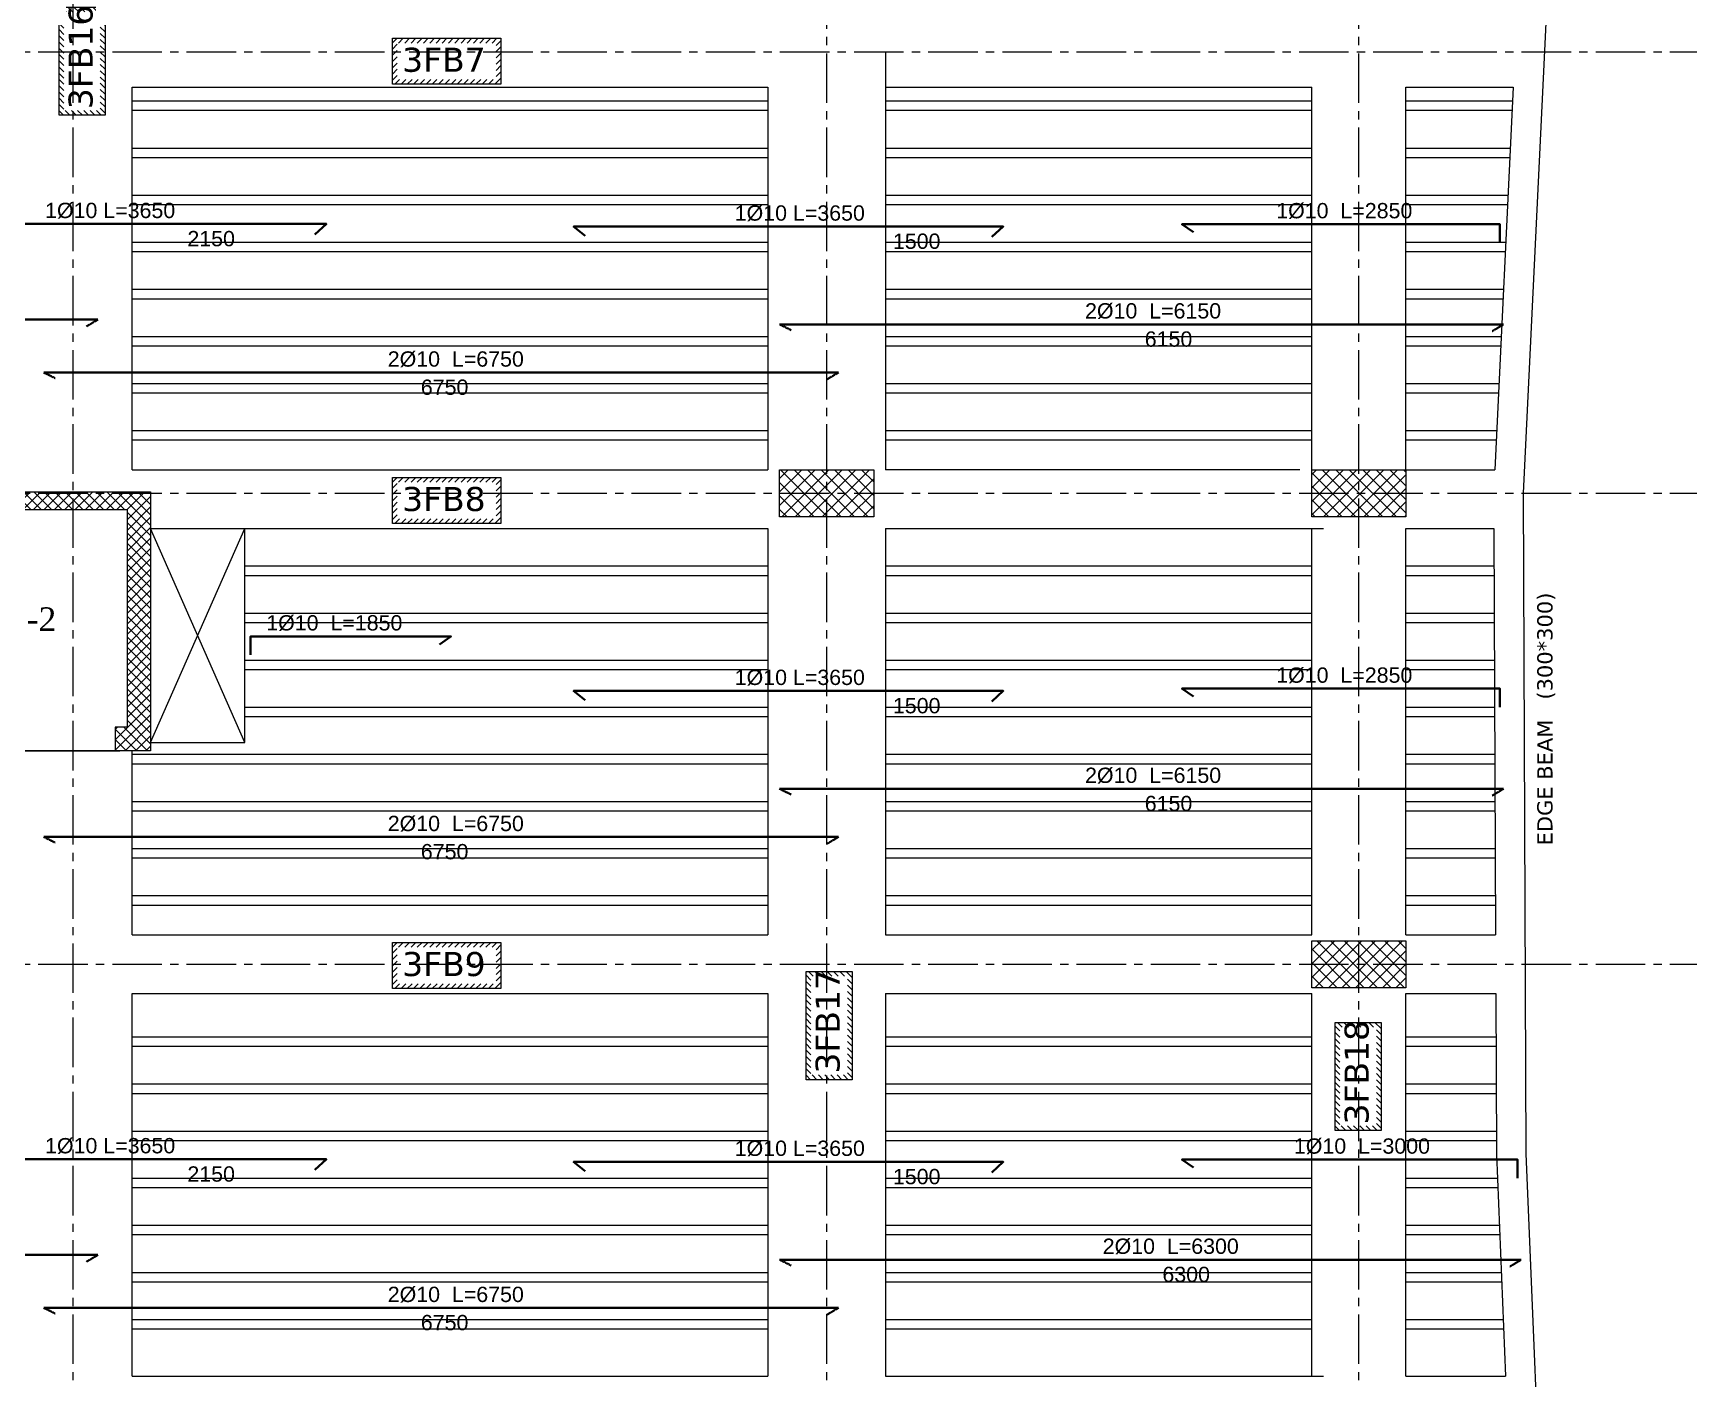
# Model space of a CAD drawing. Header units: inches. Extents: x -26151 to 62940, y -10194 to 246332.
# Drawn here: x 28307 to 29720, y 117849 to 118992 of the extents above; entities that cross this region are included whole.
import ezdxf

# ---------------------------------------------------------------- set-up
doc = ezdxf.new("R2010")
doc.units = ezdxf.units.IN
doc.header["$LTSCALE"] = 0.7
doc.header["$MEASUREMENT"] = 0
for name, pattern in [('ACAD_ISO10W100', [18, 12, -3, 0, -3]), ('CENTER2', [1.125, 0.75, -0.125, 0.125, -0.125]), ('DASHED2', [0.375, 0.25, -0.125])]:
    doc.linetypes.add(name, pattern=pattern)
doc.layers.get('0').update_dxf_attribs({"lineweight": 13})
doc.layers.get('Defpoints').update_dxf_attribs({"lineweight": 5})
for name, color, linetype, lineweight in [('axis', 254, 'ACAD_ISO10W100', 9), ('BEAM', 5, 'Continuous', 0), ('COLUMN', 4, 'Continuous', 20), ('hach', 9, 'Continuous', 9), ('hach 1', 254, 'Continuous', 9), ('hatch', 9, 'Continuous', 9), ('TEXT', 3, 'Continuous', 25), ('top renforcment', 7, 'Continuous', 40), ('VIS', 8, 'Continuous', 18)]:
    doc.layers.add(name, color=color, linetype=linetype, lineweight=lineweight)
doc.layers.add('FURNITURE', color=4, linetype='Continuous')
doc.styles.add('QW', font='times.ttf', dxfattribs={"height": 15})
doc.styles.add('romanc', font='verdana.ttf', dxfattribs={"height": 250})
doc.styles.get("Standard").update_dxf_attribs({"font": 'arial.ttf', "height": 13})
doc.dimstyles.get("Standard").update_dxf_attribs({"dimtxt": 13, "dimasz": 5, "dimexe": 0.18, "dimexo": 0.0625, "dimgap": 6, "dimtad": 1, "dimdec": 0, "dimlfac": 10, "dimzin": 0, "dimdsep": 46, "dimtxsty": 'Standard', "dimblk": 'ARCHTICK', "dimcen": 0.09, "dimse1": 1, "dimse2": 1, "dimclrd": 1, "dimclre": 7, "dimclrt": 3, "dimadec": 0, "dimazin": 0, "dimtfac": 1, "dimtdec": 0, "dimtix": 1, "dimtofl": 0, "dimtmove": 0, "dimatfit": 3, "dimldrblk": 'ARCHTICK', "dimfxl": 0, "dimtolj": 1, "dimtzin": 0, "dimarcsym": 0})

# ---------------------------------------------------------------- blocks, each defined once
blk = doc.blocks.new('lift')
at = {"layer": 'axis'}
h = blk.add_hatch(dxfattribs=at)
h.set_pattern_fill('ANSI37', color=256, scale=50, style=0)
h.paths.add_polyline_path([(354851.4, -40571.9), (354816.4, -40571.9), (354350.9, -40571.9), (354350.9, -40772), (354350.9, -40792), (354465.6, -40792), (354465.6, -40772), (354370.9, -40772), (354370.9, -40586.9), (354591.3, -40586.9), (354591.3, -40772), (354580.6, -40772), (354580.6, -40792), (354706.4, -40792), (354706.4, -40772), (354611.7, -40772), (354611.7, -40586.9), (354831.4, -40586.9), (354831.4, -40772), (354821.4, -40772), (354821.4, -40792), (354851.4, -40792)])
at = {"linetype": 'ByBlock'}
for points in [[(354350.9, -40772), (354350.9, -40772), (354350.9, -40571.9), (354816.4, -40571.9)], [(354375.9, -40571.9), (354756.4, -40571.9)], [(354375.9, -40571.9), (354756.4, -40571.9)], [(354816.4, -40571.9), (354851.4, -40571.9), (354851.4, -40792), (354821.4, -40792)], [(354465.6, -40792), (354350.9, -40792), (354350.9, -40586.9)], [(354370.9, -40586.9), (354591.3, -40586.9)], [(354380.9, -40772), (354370.9, -40772), (354370.9, -40586.9)], [(354591.3, -40586.9), (354591.3, -40772)], [(354611.7, -40586.9), (354831.4, -40586.9), (354831.4, -40772), (354821.4, -40772)], [(354611.7, -40586.9), (354611.7, -40772)], [(354370.9, -40772), (354465.6, -40772)], [(354465.6, -40772), (354465.6, -40792)], [(354591.3, -40772), (354580.6, -40772)], [(354580.6, -40772), (354580.6, -40792)], [(354590.6, -40772), (354580.6, -40772), (354580.6, -40792)], [(354706.4, -40772), (354611.7, -40772)], [(354706.4, -40772), (354706.4, -40792)], [(354821.4, -40772), (354821.4, -40792)], [(354831.4, -40772), (354821.4, -40772), (354821.4, -40792)], [(354706.4, -40792), (354580.6, -40792)]]:
    blk.add_lwpolyline(points, dxfattribs=at)
at = {"layer": 'FURNITURE'}
for p, q in [((354580.6, -40792), (354465.6, -40792)), ((354580.6, -40792), (354465.6, -40792)), ((354821.4, -40792), (354706.4, -40792))]:
    blk.add_line(p, q, dxfattribs=at)
blk = doc.blocks.new('*D539')
at = {"layer": 'Defpoints', "color": 0, "transparency": 16777216}
for p in [(27747.2, 118723.4, -19467.6), (28362.2, 118723.4, -59863), (28362.2, 118723.4)]:
    blk.add_point(p, dxfattribs=at)
at = {"layer": 'TEXT', "color": 3, "transparency": 16777216, "insert": (28100.7, 118736.1), "char_height": 13, "attachment_point": 5}
blk.add_mtext('\\A1;6150', dxfattribs=at)
blk = doc.blocks.new('_ArchTick')
at = {"color": 0, "linetype": 'ByBlock', "lineweight": 0, "const_width": 0.15}
blk.add_lwpolyline([(-0.5, -0.5), (0.5, 0.5)], dxfattribs=at)
blk = doc.blocks.new('*D540')
at = {"layer": 'Defpoints', "color": 0, "transparency": 16777216}
for p in [(27747.2, 118748.6), (28362.2, 118748.6, -19467.6), (28362.2, 118746.9)]:
    blk.add_point(p, dxfattribs=at)
at = {"layer": 'TEXT', "color": 3, "transparency": 16777216, "insert": (28110.2, 118759.9), "char_height": 13, "attachment_point": 5}
blk.add_mtext('\\A1;2%%C10  L=6150', dxfattribs=at)
blk = doc.blocks.new('*D541')
at = {"layer": 'Defpoints', "color": 0, "transparency": 16777216}
for p in [(28316.2, 118678.4, -19467.6), (28991.2, 118678.4, -59863), (28991.2, 118678.4)]:
    blk.add_point(p, dxfattribs=at)
at = {"layer": 'TEXT', "color": 3, "transparency": 16777216, "insert": (28656.7, 118691.1), "char_height": 13, "attachment_point": 5}
blk.add_mtext('\\A1;6750', dxfattribs=at)
blk = doc.blocks.new('*D542')
at = {"layer": 'Defpoints', "color": 0, "transparency": 16777216}
for p in [(28316.2, 118703.6), (28991.2, 118703.6, -19467.6), (28991.2, 118701.9)]:
    blk.add_point(p, dxfattribs=at)
at = {"layer": 'TEXT', "color": 3, "transparency": 16777216, "insert": (28666.2, 118714.9), "char_height": 13, "attachment_point": 5}
blk.add_mtext('\\A1;2%%C10  L=6750', dxfattribs=at)
blk = doc.blocks.new('*D543')
at = {"layer": 'Defpoints', "color": 0, "transparency": 16777216}
for p in [(28941.2, 118719.3, -19467.6), (29556.2, 118719.3, -79330.7), (29556.2, 118719.3)]:
    blk.add_point(p, dxfattribs=at)
at = {"layer": 'TEXT', "color": 3, "transparency": 16777216, "insert": (29271.6, 118732), "char_height": 13, "attachment_point": 5}
blk.add_mtext('\\A1;6150', dxfattribs=at)
blk = doc.blocks.new('*D544')
at = {"layer": 'Defpoints', "color": 0, "transparency": 16777216}
for p in [(28941.2, 118744.5), (29556.2, 118744.5, -38935.3), (29556.2, 118742.8)]:
    blk.add_point(p, dxfattribs=at)
at = {"layer": 'TEXT', "color": 3, "transparency": 16777216, "insert": (29258.5, 118755.8), "char_height": 13, "attachment_point": 5}
blk.add_mtext('\\A1;2%%C10  L=6150', dxfattribs=at)
blk = doc.blocks.new('*D545')
at = {"layer": 'Defpoints', "color": 0, "transparency": 16777216}
for p in [(28341.2, 118804.7, -26473), (28556.2, 118804.7, -40395.4), (28556.2, 118804.7)]:
    blk.add_point(p, dxfattribs=at)
at = {"layer": 'TEXT', "color": 3, "transparency": 16777216, "insert": (28458.4, 118817.3), "char_height": 13, "attachment_point": 5}
blk.add_mtext('\\A1;2150', dxfattribs=at)
blk = doc.blocks.new('*D546')
at = {"layer": 'Defpoints', "color": 0, "transparency": 16777216}
for p in [(28191.2, 118829.8), (28556.2, 118829.8), (28556.2, 118828.1)]:
    blk.add_point(p, dxfattribs=at)
at = {"layer": 'TEXT', "color": 3, "transparency": 16777216, "insert": (28372.6, 118841.1), "char_height": 13, "attachment_point": 5}
blk.add_mtext('\\A1;1%%C10 L=3650', dxfattribs=at)
blk = doc.blocks.new('*D547')
at = {"layer": 'Defpoints', "color": 0, "transparency": 16777216}
for p in [(28981.2, 118802.5, -26473), (29131.2, 118802.5, -40395.4), (29131.2, 118802.5)]:
    blk.add_point(p, dxfattribs=at)
at = {"layer": 'TEXT', "color": 3, "transparency": 16777216, "insert": (29057.7, 118815.1), "char_height": 13, "attachment_point": 5}
blk.add_mtext('\\A1;1500', dxfattribs=at)
blk = doc.blocks.new('*D548')
at = {"layer": 'Defpoints', "color": 0, "transparency": 16777216}
for p in [(28766.2, 118827.6), (29131.2, 118827.6), (29131.2, 118825.9)]:
    blk.add_point(p, dxfattribs=at)
at = {"layer": 'TEXT', "color": 3, "transparency": 16777216, "insert": (28958.4, 118838.9), "char_height": 13, "attachment_point": 5}
blk.add_mtext('\\A1;1%%C10 L=3650', dxfattribs=at)
blk = doc.blocks.new('*D550')
at = {"layer": 'Defpoints', "color": 0, "transparency": 16777216}
for p in [(29283, 118829.6, 13009.9), (29568, 118829.6), (29568, 118827.9)]:
    blk.add_point(p, dxfattribs=at)
at = {"layer": 'TEXT', "color": 3, "transparency": 16777216, "insert": (29420.9, 118840.9), "char_height": 13, "attachment_point": 5}
blk.add_mtext('\\A1;1%%C10  L=2850', dxfattribs=at)
blk = doc.blocks.new('*D563')
at = {"layer": 'Defpoints', "color": 0, "transparency": 16777216}
for p in [(27752.2, 117929, -19467.6), (28362.2, 117929, -59863), (28362.2, 117929)]:
    blk.add_point(p, dxfattribs=at)
at = {"layer": 'TEXT', "color": 3, "transparency": 16777216, "insert": (28095.6, 117941.6), "char_height": 13, "attachment_point": 5}
blk.add_mtext('\\A1;6100', dxfattribs=at)
blk = doc.blocks.new('*D564')
at = {"layer": 'Defpoints', "color": 0, "transparency": 16777216}
for p in [(27752.2, 117954.1), (28362.2, 117954.1, -19467.6), (28362.2, 117952.4)]:
    blk.add_point(p, dxfattribs=at)
at = {"layer": 'TEXT', "color": 3, "transparency": 16777216, "insert": (28105.1, 117965.4), "char_height": 13, "attachment_point": 5}
blk.add_mtext('\\A1;2%%C10  L=6100', dxfattribs=at)
blk = doc.blocks.new('*D565')
at = {"layer": 'Defpoints', "color": 0, "transparency": 16777216}
for p in [(28316.2, 117884, -19467.6), (28991.2, 117884, -59863), (28991.2, 117884)]:
    blk.add_point(p, dxfattribs=at)
at = {"layer": 'TEXT', "color": 3, "transparency": 16777216, "insert": (28656.7, 117896.6), "char_height": 13, "attachment_point": 5}
blk.add_mtext('\\A1;6750', dxfattribs=at)
blk = doc.blocks.new('*D566')
at = {"layer": 'Defpoints', "color": 0, "transparency": 16777216}
for p in [(28316.2, 117909.1), (28991.2, 117909.1, -19467.6), (28991.2, 117907.4)]:
    blk.add_point(p, dxfattribs=at)
at = {"layer": 'TEXT', "color": 3, "transparency": 16777216, "insert": (28666.2, 117920.4), "char_height": 13, "attachment_point": 5}
blk.add_mtext('\\A1;2%%C10  L=6750', dxfattribs=at)
blk = doc.blocks.new('*D567')
at = {"layer": 'Defpoints', "color": 0, "transparency": 16777216}
for p in [(28941.2, 117924.9, -19467.6), (29571.2, 117924.9, -79330.7), (29571.2, 117924.9)]:
    blk.add_point(p, dxfattribs=at)
at = {"layer": 'TEXT', "color": 3, "transparency": 16777216, "insert": (29286.6, 117937.5), "char_height": 13, "attachment_point": 5}
blk.add_mtext('\\A1;6300', dxfattribs=at)
blk = doc.blocks.new('*D568')
at = {"layer": 'Defpoints', "color": 0, "transparency": 16777216}
for p in [(28941.2, 117950), (29571.2, 117950, -38935.3), (29571.2, 117948.3)]:
    blk.add_point(p, dxfattribs=at)
at = {"layer": 'TEXT', "color": 3, "transparency": 16777216, "insert": (29273.5, 117961.3), "char_height": 13, "attachment_point": 5}
blk.add_mtext('\\A1;2%%C10  L=6300', dxfattribs=at)
blk = doc.blocks.new('*D569')
at = {"layer": 'Defpoints', "color": 0, "transparency": 16777216}
for p in [(28341.2, 118010.2, -26473), (28556.2, 118010.2, -40395.4), (28556.2, 118010.2)]:
    blk.add_point(p, dxfattribs=at)
at = {"layer": 'TEXT', "color": 3, "transparency": 16777216, "insert": (28458.4, 118022.8), "char_height": 13, "attachment_point": 5}
blk.add_mtext('\\A1;2150', dxfattribs=at)
blk = doc.blocks.new('*D570')
at = {"layer": 'Defpoints', "color": 0, "transparency": 16777216}
for p in [(28191.2, 118035.4), (28556.2, 118035.4), (28556.2, 118033.7)]:
    blk.add_point(p, dxfattribs=at)
at = {"layer": 'TEXT', "color": 3, "transparency": 16777216, "insert": (28372.6, 118046.7), "char_height": 13, "attachment_point": 5}
blk.add_mtext('\\A1;1%%C10 L=3650', dxfattribs=at)
blk = doc.blocks.new('*D571')
at = {"layer": 'Defpoints', "color": 0, "transparency": 16777216}
for p in [(28981.2, 118008, -26473), (29131.2, 118008, -40395.4), (29131.2, 118008)]:
    blk.add_point(p, dxfattribs=at)
at = {"layer": 'TEXT', "color": 3, "transparency": 16777216, "insert": (29057.7, 118020.6), "char_height": 13, "attachment_point": 5}
blk.add_mtext('\\A1;1500', dxfattribs=at)
blk = doc.blocks.new('*D572')
at = {"layer": 'Defpoints', "color": 0, "transparency": 16777216}
for p in [(28766.2, 118033.2), (29131.2, 118033.2), (29131.2, 118031.5)]:
    blk.add_point(p, dxfattribs=at)
at = {"layer": 'TEXT', "color": 3, "transparency": 16777216, "insert": (28958.4, 118044.5), "char_height": 13, "attachment_point": 5}
blk.add_mtext('\\A1;1%%C10 L=3650', dxfattribs=at)
blk = doc.blocks.new('*D574')
at = {"layer": 'Defpoints', "color": 0, "transparency": 16777216}
for p in [(29283, 118035.1, 13009.9), (29583, 118035.1), (29583, 118033.4)]:
    blk.add_point(p, dxfattribs=at)
at = {"layer": 'TEXT', "color": 3, "transparency": 16777216, "insert": (29435.9, 118046.4), "char_height": 13, "attachment_point": 5}
blk.add_mtext('\\A1;1%%C10  L=3000', dxfattribs=at)
blk = doc.blocks.new('*D575')
at = {"layer": 'Defpoints', "color": 0, "transparency": 16777216}
for p in [(28316.2, 118284, -19467.6), (28991.2, 118284, -59863), (28991.2, 118284)]:
    blk.add_point(p, dxfattribs=at)
at = {"layer": 'TEXT', "color": 3, "transparency": 16777216, "insert": (28656.7, 118296.6), "char_height": 13, "attachment_point": 5}
blk.add_mtext('\\A1;6750', dxfattribs=at)
blk = doc.blocks.new('*D576')
at = {"layer": 'Defpoints', "color": 0, "transparency": 16777216}
for p in [(28316.2, 118309.1), (28991.2, 118309.1, -19467.6), (28991.2, 118307.4)]:
    blk.add_point(p, dxfattribs=at)
at = {"layer": 'TEXT', "color": 3, "transparency": 16777216, "insert": (28666.2, 118320.4), "char_height": 13, "attachment_point": 5}
blk.add_mtext('\\A1;2%%C10  L=6750', dxfattribs=at)
blk = doc.blocks.new('*D577')
at = {"layer": 'Defpoints', "color": 0, "transparency": 16777216}
for p in [(28941.2, 118324.9, -19467.6), (29556.2, 118324.9, -79330.7), (29556.2, 118324.9)]:
    blk.add_point(p, dxfattribs=at)
at = {"layer": 'TEXT', "color": 3, "transparency": 16777216, "insert": (29271.6, 118337.5), "char_height": 13, "attachment_point": 5}
blk.add_mtext('\\A1;6150', dxfattribs=at)
blk = doc.blocks.new('*D578')
at = {"layer": 'Defpoints', "color": 0, "transparency": 16777216}
for p in [(28941.2, 118350), (29556.2, 118350, -38935.3), (29556.2, 118348.3)]:
    blk.add_point(p, dxfattribs=at)
at = {"layer": 'TEXT', "color": 3, "transparency": 16777216, "insert": (29258.5, 118361.3), "char_height": 13, "attachment_point": 5}
blk.add_mtext('\\A1;2%%C10  L=6150', dxfattribs=at)
blk = doc.blocks.new('*D579')
at = {"layer": 'Defpoints', "color": 0, "transparency": 16777216}
for p in [(28981.2, 118408, -26473), (29131.2, 118408, -40395.4), (29131.2, 118408)]:
    blk.add_point(p, dxfattribs=at)
at = {"layer": 'TEXT', "color": 3, "transparency": 16777216, "insert": (29057.7, 118420.6), "char_height": 13, "attachment_point": 5}
blk.add_mtext('\\A1;1500', dxfattribs=at)
blk = doc.blocks.new('*D580')
at = {"layer": 'Defpoints', "color": 0, "transparency": 16777216}
for p in [(28766.2, 118433.2), (29131.2, 118433.2), (29131.2, 118431.5)]:
    blk.add_point(p, dxfattribs=at)
at = {"layer": 'TEXT', "color": 3, "transparency": 16777216, "insert": (28958.4, 118444.5), "char_height": 13, "attachment_point": 5}
blk.add_mtext('\\A1;1%%C10 L=3650', dxfattribs=at)
blk = doc.blocks.new('*D581')
at = {"layer": 'Defpoints', "color": 0, "transparency": 16777216}
for p in [(29283, 118435.1, 13009.9), (29568, 118435.1), (29568, 118433.4)]:
    blk.add_point(p, dxfattribs=at)
at = {"layer": 'TEXT', "color": 3, "transparency": 16777216, "insert": (29420.9, 118446.4), "char_height": 13, "attachment_point": 5}
blk.add_mtext('\\A1;1%%C10  L=2850', dxfattribs=at)
blk = doc.blocks.new('*D582')
at = {"layer": 'Defpoints', "color": 0, "transparency": 16777216}
for p in [(28477, 118479.5), (28662, 118479.5, 13009.9), (28477, 118477.8)]:
    blk.add_point(p, dxfattribs=at)
at = {"layer": 'TEXT', "color": 3, "transparency": 16777216, "insert": (28563, 118490.8), "char_height": 13, "attachment_point": 5}
blk.add_mtext('\\A1;1%%C10  L=1850', dxfattribs=at)

msp = doc.modelspace()

# ---------------------------------------------------------------- hatches: boundary and pattern name
at = {"layer": 'hach 1', "linetype": 'ByBlock'}
h = msp.add_hatch(dxfattribs=at)
h.set_pattern_fill('ANSI31', color=256, scale=30, angle=90, style=0)
h.set_pattern_definition([(135, (148007.408, 131379.532), (-2.65165043, -2.65165043), [])])
h.paths.add_polyline_path([(28329.24, 119014.08), (28329.24, 118922.14), (28368.24, 118922.14), (28368.24, 119014.08)])
h.paths.add_polyline_path([(28333.24, 119010.08), (28364.24, 119010.08), (28364.24, 118926.14), (28333.24, 118926.14)], flags=16)
h = msp.add_hatch(dxfattribs=at)
h.set_pattern_fill('ANSI31', color=256, scale=30, style=0)
h.set_pattern_definition([(45, (41069.8595, -690.6176), (-2.65165043, 2.65165043), [])])
h.paths.add_polyline_path([(28704.41, 118987.55), (28612.46, 118987.55), (28612.46, 118948.55), (28704.41, 118948.55)])
h.paths.add_polyline_path([(28700.41, 118983.55), (28700.41, 118952.55), (28616.46, 118952.55), (28616.46, 118983.55)], flags=16)
h = msp.add_hatch(dxfattribs=at)
h.set_pattern_fill('ANSI31', color=256, scale=30, style=0)
h.set_pattern_definition([(45, (41069.8595, -1063.7016), (-2.65165043, 2.65165043), [])])
h.paths.add_polyline_path([(28704.41, 118614.47), (28612.46, 118614.47), (28612.46, 118575.47), (28704.41, 118575.47)])
h.paths.add_polyline_path([(28700.41, 118610.47), (28700.41, 118579.47), (28616.46, 118579.47), (28616.46, 118610.47)], flags=16)
h = msp.add_hatch(dxfattribs=at)
h.set_pattern_fill('ANSI31', color=256, scale=30, style=0)
h.set_pattern_definition([(45, (41069.8595, -1458.7016), (-2.65165043, 2.65165043), [])])
h.paths.add_polyline_path([(28704.41, 118219.47), (28612.46, 118219.47), (28612.46, 118180.47), (28704.41, 118180.47)])
h.paths.add_polyline_path([(28700.41, 118215.47), (28700.41, 118184.47), (28616.46, 118184.47), (28616.46, 118215.47)], flags=16)
h = msp.add_hatch(dxfattribs=at)
h.set_pattern_fill('ANSI31', color=256, scale=30, angle=90, style=0)
h.set_pattern_definition([(135, (148641.9638, 130560.3892), (-2.65165043, -2.65165043), [])])
h.paths.add_polyline_path([(28963.8, 118194.94), (28963.8, 118102.99), (29002.8, 118102.99), (29002.8, 118194.94)])
h.paths.add_polyline_path([(28967.8, 118190.94), (28998.8, 118190.94), (28998.8, 118106.99), (28967.8, 118106.99)], flags=16)
h = msp.add_hatch(dxfattribs=at)
h.set_pattern_fill('ANSI31', color=256, scale=30, angle=90, style=0)
h.set_pattern_definition([(135, (149091.2864, 130517.163), (-2.65165043, -2.65165043), [])])
h.paths.add_polyline_path([(29413.12, 118151.71), (29413.12, 118059.77), (29452.12, 118059.77), (29452.12, 118151.71)])
h.paths.add_polyline_path([(29417.12, 118147.71), (29448.12, 118147.71), (29448.12, 118063.77), (29417.12, 118063.77)], flags=16)
at = {"layer": 'hatch', "ltscale": 0.5}
h = msp.add_hatch(dxfattribs=at)
h.set_pattern_fill('NET', color=256, scale=65, angle=45, style=0)
h.set_pattern_definition([(45, (-434218.959, -142612.6286), (-5.7452426, 5.7452426), []), (135, (-434218.959, -142612.6286), (-5.7452426, -5.7452426), [])])
h.paths.add_polyline_path([(28941.23, 118621.08), (29021.23, 118621.08), (29021.23, 118581.08), (28941.23, 118581.08)])
h = msp.add_hatch(dxfattribs=at)
h.set_pattern_fill('NET', color=256, scale=65, angle=45, style=0)
h.set_pattern_definition([(45, (-434206.959, -142612.6286), (-5.7452426, 5.7452426), []), (135, (-434206.959, -142612.6286), (-5.7452426, -5.7452426), [])])
h.paths.add_polyline_path([(29393.23, 118621.08), (29473.23, 118621.08), (29473.23, 118581.08), (29393.23, 118581.08)])
h = msp.add_hatch(dxfattribs=at)
h.set_pattern_fill('NET', color=256, scale=65, angle=45, style=0)
h.set_pattern_definition([(45, (-433126.959, -142212.6286), (-5.7452426, 5.7452426), []), (135, (-433126.959, -142212.6286), (-5.7452426, -5.7452426), [])])
h.paths.add_polyline_path([(29393.23, 118221.08), (29473.23, 118221.08), (29473.23, 118181.08), (29393.23, 118181.08)])

# ---------------------------------------------------------------- linework, layer by layer
at = {"layer": 'axis', "linetype": 'CENTER2', "ltscale": 80}
for p, q in [((28341.23, 116601.69), (28341.23, 119991.98)), ((28981.23, 116601.69), (28981.23, 119991.98)), ((29433.23, 116601.69), (29433.23, 119991.98)), ((27555.54, 118976.08), (29720.27, 118976.08)), ((27555.54, 118601.08), (29720.27, 118601.08)), ((27555.54, 118201.08), (29720.27, 118201.08))]:
    msp.add_line(p, q, dxfattribs=at)
at = {"layer": 'BEAM', "linetype": 'Continuous'}
for p, q in [((29031.23, 118976.08), (29031.23, 118621.08)), ((28391.23, 118621.08), (28391.23, 118946.08)), ((28391.23, 118946.08), (28931.23, 118946.08)), ((28931.23, 118946.08), (28931.23, 118621.08)), ((29031.23, 118946.08), (29393.23, 118946.08)), ((29393.23, 118621.08), (29393.23, 118946.08)), ((29473.23, 118621.08), (29473.23, 118946.08)), ((29473.23, 118946.08), (29564.47, 118946.08)), ((28391.23, 118621.08), (28931.23, 118621.08)), ((29383.23, 118621.08), (29031.23, 118621.08)), ((29473.23, 118621.08), (29548.72, 118621.08)), ((28406.43, 118571.08), (28931.23, 118571.08)), ((28487, 118389.37), (28487, 118571.08)), ((28931.23, 118571.08), (28931.23, 118226.08)), ((29031.23, 118571.08), (29403.23, 118571.08)), ((29031.23, 118571.08), (29031.23, 118226.08)), ((29393.23, 118226.08), (29393.23, 118571.08)), ((29473.23, 118571.08), (29547.91, 118571.08)), ((29473.23, 118226.08), (29473.23, 118571.08)), ((28391.23, 118226.08), (28391.23, 118382.37)), ((28407, 118389.37), (28487, 118389.37)), ((28391.23, 118226.08), (28931.23, 118226.08)), ((29031.23, 118226.08), (29393.23, 118226.08)), ((29473.23, 118226.08), (29549.39, 118226.08)), ((28391.23, 117851.08), (28391.23, 118176.08)), ((28391.23, 118176.08), (28931.23, 118176.08)), ((28931.23, 118176.08), (28931.23, 117851.08)), ((29031.23, 118176.08), (29031.23, 117851.08)), ((29031.23, 118176.08), (29393.23, 118176.08)), ((29393.23, 117851.08), (29393.23, 118176.08)), ((29473.23, 117851.08), (29473.23, 118176.08)), ((29473.23, 118176.08), (29549.61, 118176.08)), ((28391.23, 117851.08), (28931.23, 117851.08)), ((29031.23, 117851.08), (29403.23, 117851.08)), ((29473.23, 117851.08), (29557.96, 117851.08))]:
    msp.add_line(p, q, dxfattribs=at)
for points in [[(27684.65, 119545.8), (27661.38, 119851.26), (29664.96, 119851.27), (29607.72, 119301.09), (29599.27, 119147.66), (29572.78, 118601.08), (29575.19, 118040.37), (29590.59, 117666.09)], [(29564.47, 118946.08), (29548.72, 118621.08)], [(29547.91, 118571.08), (29549.39, 118226.08)], [(29549.61, 118176.08), (29550.19, 118039.8), (29557.96, 117851.08)]]:
    msp.add_lwpolyline(points, dxfattribs=at)
at = {"layer": 'COLUMN'}
for points in [[(28941.23, 118621.08), (29021.23, 118621.08), (29021.23, 118581.08), (28941.23, 118581.08)], [(29393.23, 118621.08), (29473.23, 118621.08), (29473.23, 118581.08), (29393.23, 118581.08)], [(29393.23, 118221.08), (29473.23, 118221.08), (29473.23, 118181.08), (29393.23, 118181.08)]]:
    msp.add_lwpolyline(points, close=True, dxfattribs=at)
at = {"layer": 'hach', "linetype": 'ByBlock'}
for p, q in [((28931.23, 118934.08), (28391.23, 118934.08)), ((29393.23, 118934.08), (29031.23, 118934.08)), ((29563.89, 118934.08), (29473.23, 118934.08)), ((28931.23, 118926.08), (28391.23, 118926.08)), ((29393.23, 118926.08), (29031.23, 118926.08)), ((29563.5, 118926.08), (29473.23, 118926.08)), ((28931.23, 118894.08), (28391.23, 118894.08)), ((29393.23, 118894.08), (29031.23, 118894.08)), ((29561.95, 118894.08), (29473.23, 118894.08)), ((28931.23, 118886.08), (28391.23, 118886.08)), ((29393.23, 118886.08), (29031.23, 118886.08)), ((29561.56, 118886.08), (29473.23, 118886.08)), ((28931.23, 118854.08), (28391.23, 118854.08)), ((28931.23, 118846.08), (28391.23, 118846.08)), ((29393.23, 118854.08), (29031.23, 118854.08)), ((29393.23, 118846.08), (29031.23, 118846.08)), ((29560.01, 118854.08), (29473.23, 118854.08)), ((29559.62, 118846.08), (29473.23, 118846.08)), ((28931.23, 118814.08), (28391.23, 118814.08)), ((28931.23, 118806.08), (28391.23, 118806.08)), ((29393.23, 118814.08), (29031.23, 118814.08)), ((29393.23, 118806.08), (29031.23, 118806.08)), ((29558.07, 118814.08), (29473.23, 118814.08)), ((29557.68, 118806.08), (29473.23, 118806.08)), ((28931.23, 118774.08), (28391.23, 118774.08)), ((28931.23, 118766.08), (28391.23, 118766.08)), ((29393.23, 118774.08), (29031.23, 118774.08)), ((29393.23, 118766.08), (29031.23, 118766.08)), ((29556.13, 118774.08), (29473.23, 118774.08)), ((29555.75, 118766.08), (29473.23, 118766.08)), ((28931.23, 118734.08), (28391.23, 118734.08)), ((29393.23, 118734.08), (29031.23, 118734.08)), ((29554.19, 118734.08), (29473.23, 118734.08)), ((28931.23, 118726.08), (28391.23, 118726.08)), ((29393.23, 118726.08), (29031.23, 118726.08)), ((29553.81, 118726.08), (29473.23, 118726.08)), ((28931.23, 118694.08), (28391.23, 118694.08)), ((29393.23, 118694.08), (29031.23, 118694.08)), ((29552.26, 118694.08), (29473.23, 118694.08)), ((28931.23, 118686.08), (28391.23, 118686.08)), ((29393.23, 118686.08), (29031.23, 118686.08)), ((29551.87, 118686.08), (29473.23, 118686.08)), ((28931.23, 118654.08), (28391.23, 118654.08)), ((29393.23, 118654.08), (29031.23, 118654.08)), ((29550.32, 118654.08), (29473.23, 118654.08)), ((28931.23, 118646.08), (28391.23, 118646.08)), ((29393.23, 118646.08), (29031.23, 118646.08)), ((29549.93, 118646.08), (29473.23, 118646.08)), ((28931.23, 118539.08), (28487, 118539.08)), ((29393.23, 118539.08), (29031.23, 118539.08)), ((29548.04, 118539.08), (29473.23, 118539.08)), ((28931.23, 118531.08), (28487, 118531.08)), ((29393.23, 118531.08), (29031.23, 118531.08)), ((29548.08, 118531.08), (29473.23, 118531.08)), ((28931.23, 118499.08), (28487, 118499.08)), ((29393.23, 118499.08), (29031.23, 118499.08)), ((29548.22, 118499.08), (29473.23, 118499.08)), ((28931.23, 118491.08), (28487, 118491.08)), ((29393.23, 118491.08), (29031.23, 118491.08)), ((29548.25, 118491.08), (29473.23, 118491.08)), ((28931.23, 118459.08), (28487, 118459.08)), ((28931.23, 118451.08), (28487, 118451.08)), ((29393.23, 118459.08), (29031.23, 118459.08)), ((29393.23, 118451.08), (29031.23, 118451.08)), ((29548.39, 118459.08), (29473.23, 118459.08)), ((29548.42, 118451.08), (29473.23, 118451.08)), ((28931.23, 118419.08), (28487, 118419.08)), ((28931.23, 118411.08), (28487, 118411.08)), ((29393.23, 118419.08), (29031.23, 118419.08)), ((29393.23, 118411.08), (29031.23, 118411.08)), ((29548.56, 118419.08), (29473.23, 118419.08)), ((29548.6, 118411.08), (29473.23, 118411.08)), ((28021.14, 118382.37), (28380.86, 118382.37)), ((28931.23, 118379.08), (28391.23, 118379.08)), ((28931.23, 118371.08), (28391.23, 118371.08)), ((29393.23, 118379.08), (29031.23, 118379.08)), ((29393.23, 118371.08), (29031.23, 118371.08)), ((29548.73, 118379.08), (29473.23, 118379.08)), ((29548.77, 118371.08), (29473.23, 118371.08)), ((28931.23, 118339.08), (28391.23, 118339.08)), ((29393.23, 118339.08), (29031.23, 118339.08)), ((29548.91, 118339.08), (29473.23, 118339.08)), ((28931.23, 118331.08), (28391.23, 118331.08)), ((29393.23, 118331.08), (29031.23, 118331.08)), ((29548.94, 118331.08), (29473.23, 118331.08)), ((28931.23, 118299.08), (28391.23, 118299.08)), ((29393.23, 118299.08), (29031.23, 118299.08)), ((29549.08, 118299.08), (29473.23, 118299.08)), ((28931.23, 118291.08), (28391.23, 118291.08)), ((29393.23, 118291.08), (29031.23, 118291.08)), ((29549.11, 118291.08), (29473.23, 118291.08)), ((28931.23, 118259.08), (28391.23, 118259.08)), ((29393.23, 118259.08), (29031.23, 118259.08)), ((29549.25, 118259.08), (29473.23, 118259.08)), ((28931.23, 118251.08), (28391.23, 118251.08)), ((29393.23, 118251.08), (29031.23, 118251.08)), ((29549.28, 118251.08), (29473.23, 118251.08)), ((28931.23, 118139.08), (28391.23, 118139.08)), ((29393.23, 118139.08), (29031.23, 118139.08)), ((29549.77, 118139.08), (29473.23, 118139.08)), ((28931.23, 118131.08), (28391.23, 118131.08)), ((29393.23, 118131.08), (29031.23, 118131.08)), ((29549.8, 118131.08), (29473.23, 118131.08)), ((28931.23, 118099.08), (28391.23, 118099.08)), ((29393.23, 118099.08), (29031.23, 118099.08)), ((29549.94, 118099.08), (29473.23, 118099.08)), ((28931.23, 118091.08), (28391.23, 118091.08)), ((29393.23, 118091.08), (29031.23, 118091.08)), ((29549.97, 118091.08), (29473.23, 118091.08)), ((28931.23, 118059.08), (28391.23, 118059.08)), ((29393.23, 118059.08), (29031.23, 118059.08)), ((29550.11, 118059.08), (29473.23, 118059.08)), ((28931.23, 118051.08), (28391.23, 118051.08)), ((29393.23, 118051.08), (29031.23, 118051.08)), ((29550.15, 118051.08), (29473.23, 118051.08)), ((28931.23, 118019.08), (28391.23, 118019.08)), ((29393.23, 118019.08), (29031.23, 118019.08)), ((29551.05, 118019.08), (29473.23, 118019.08)), ((28931.23, 118011.08), (28391.23, 118011.08)), ((29393.23, 118011.08), (29031.23, 118011.08)), ((29551.38, 118011.08), (29473.23, 118011.08)), ((28931.23, 117979.08), (28391.23, 117979.08)), ((28931.23, 117971.08), (28391.23, 117971.08)), ((29393.23, 117979.08), (29031.23, 117979.08)), ((29393.23, 117971.08), (29031.23, 117971.08)), ((29552.69, 117979.08), (29473.23, 117979.08)), ((29553.02, 117971.08), (29473.23, 117971.08)), ((28931.23, 117939.08), (28391.23, 117939.08)), ((28931.23, 117931.08), (28391.23, 117931.08)), ((29393.23, 117939.08), (29031.23, 117939.08)), ((29393.23, 117931.08), (29031.23, 117931.08)), ((29554.34, 117939.08), (29473.23, 117939.08)), ((29554.67, 117931.08), (29473.23, 117931.08)), ((28931.23, 117899.08), (28391.23, 117899.08)), ((29393.23, 117899.08), (29031.23, 117899.08)), ((29555.98, 117899.08), (29473.23, 117899.08)), ((28931.23, 117891.08), (28391.23, 117891.08)), ((29393.23, 117891.08), (29031.23, 117891.08)), ((29556.31, 117891.08), (29473.23, 117891.08))]:
    msp.add_line(p, q, dxfattribs=at)
at = {"layer": 'hach 1', "linetype": 'ByBlock'}
for points in [[(28329.24, 118922.14), (28329.24, 119014.08), (28368.24, 119014.08), (28368.24, 118922.14)], [(28612.46, 118987.55), (28704.41, 118987.55), (28704.41, 118948.55), (28612.46, 118948.55)], [(28612.46, 118614.47), (28704.41, 118614.47), (28704.41, 118575.47), (28612.46, 118575.47)], [(28612.46, 118219.47), (28704.41, 118219.47), (28704.41, 118180.47), (28612.46, 118180.47)], [(28963.8, 118102.99), (28963.8, 118194.94), (29002.8, 118194.94), (29002.8, 118102.99)], [(29413.12, 118059.77), (29413.12, 118151.71), (29452.12, 118151.71), (29452.12, 118059.77)]]:
    msp.add_lwpolyline(points, close=True, dxfattribs=at)
at = {"layer": 'top renforcment', "color": 3, "elevation": -13009.85}
for points in [[(28200.98, 118822), (28191.24, 118829.87), (28556.24, 118829.87), (28546.49, 118820.99)], [(28775.98, 118819.79), (28766.24, 118827.66), (29131.24, 118827.66), (29121.49, 118818.78)], [(29292.76, 118822.85), (29283.01, 118829.65), (29553.05, 118829.65), (29553.05, 118813.86)], [(28652.24, 118472.76), (28661.99, 118479.56), (28491.95, 118479.56), (28491.95, 118463.77)], [(28775.98, 118425.32), (28766.24, 118433.18), (29131.24, 118433.19), (29121.49, 118424.3)], [(29292.76, 118428.38), (29283.01, 118435.18), (29553.05, 118435.17), (29553.05, 118419.38)], [(28200.98, 118027.53), (28191.24, 118035.4), (28556.24, 118035.4), (28546.49, 118026.52)], [(28775.98, 118025.32), (28766.24, 118033.18), (29131.24, 118033.19), (29121.49, 118024.3)], [(29292.76, 118028.38), (29283.01, 118035.18), (29568.05, 118035.17), (29568.05, 118019.38)]]:
    msp.add_lwpolyline(points, dxfattribs=at)
at = {"layer": 'top renforcment', "color": 4, "linetype": 'DASHED2', "ltscale": 2, "elevation": -5909.18}
for points in [[(27756.95, 118743.84), (27747.2, 118748.64), (28362.23, 118748.64), (28352.49, 118742.82)], [(28950.94, 118739.73), (28941.2, 118744.53), (29556.23, 118744.54), (29546.49, 118738.72)], [(28325.94, 118698.83), (28316.2, 118703.64), (28991.23, 118703.64), (28981.49, 118697.82)], [(28950.94, 118345.26), (28941.2, 118350.06), (29556.23, 118350.06), (29546.49, 118344.25)], [(28325.94, 118304.36), (28316.2, 118309.16), (28991.23, 118309.17), (28981.49, 118303.35)], [(27761.95, 117949.36), (27752.2, 117954.17), (28362.23, 117954.17), (28352.49, 117948.35)], [(28950.94, 117945.26), (28941.2, 117950.06), (29571.23, 117950.06), (29561.49, 117944.25)], [(28325.94, 117904.36), (28316.2, 117909.16), (28991.23, 117909.17), (28981.49, 117903.35)]]:
    msp.add_lwpolyline(points, dxfattribs=at)
at = {"layer": 'VIS', "linetype": 'Continuous', "lineweight": 5}
for p, q in [((28407, 118389.37), (28487, 118571.08)), ((28487, 118389.37), (28407, 118571.08))]:
    msp.add_line(p, q, dxfattribs=at)

# ---------------------------------------------------------------- block references
msp.add_blockref('lift', (-326444.43, 159174.34), dxfattribs=at)

# ---------------------------------------------------------------- texts
at = {"layer": 'TEXT', "color": 2, "style": 'romanc'}
for s, height, p in [('3FB16', 20.4, (28357.67, 118927.34)), ('EDGE BEAM   (300*300)', 13, (29597.78, 118301.99, 5909.18)), ('3FB17', 20.4, (28992.23, 118108.19)), ('3FB18', 20.4, (29441.55, 118064.97))]:
    msp.add_text(s, height=height, rotation=90, dxfattribs=at).set_placement(p)
for s, p in [('3FB7', (28620.66, 118959.12)), ('3FB8', (28620.66, 118586.03)), ('3FB9', (28620.66, 118191.03))]:
    msp.add_text(s, height=20.4, dxfattribs=at).set_placement(p)
at = {"layer": 'TEXT', "color": 7, "style": 'QW'}
msp.add_text('LIFT -2', height=20, dxfattribs=at).set_placement((28230.37, 118484.2))

# ---------------------------------------------------------------- dimensions: what is measured, and where the dimension line sits
at = {"layer": 'TEXT'}
for base, p1, p2, text, picture, middle in [((28556.24, 118828.14), (28191.24, 118829.84), (28556.24, 118829.84), '1%%C10 L=<>', '*D546', (28372.62, 118828.14)), ((29131.24, 118825.93), (28766.24, 118827.63), (29131.24, 118827.63), '1%%C10 L=<>', '*D548', (28958.36, 118825.93)), ((28362.23, 118746.91, 7100.68), (27747.2, 118748.61, 7100.68), (28362.23, 118748.61, -12366.96), '2%%C10  L=<>', '*D540', (28110.17, 118746.91, 7100.68)), ((29556.23, 118742.81, 7100.68), (28941.2, 118744.51, 7100.68), (29556.23, 118744.51, -31834.6), '2%%C10  L=<>', '*D544', (29258.47, 118742.81, 7100.68)), ((28991.23, 118701.91, 7100.68), (28316.2, 118703.61, 7100.68), (28991.23, 118703.61, -12366.96), '2%%C10  L=<>', '*D542', (28666.19, 118701.91, 7100.68)), ((29568.05, 118433.45), (29283.01, 118435.14, 13009.85), (29568.05, 118435.14), '1%%C10  L=<>', '*D581', (29420.86, 118433.45)), ((29131.24, 118431.46), (28766.24, 118433.15), (29131.24, 118433.15), '1%%C10 L=<>', '*D580', (28958.36, 118431.46)), ((29556.23, 118348.34, 7100.68), (28941.2, 118350.03, 7100.68), (29556.23, 118350.03, -31834.6), '2%%C10  L=<>', '*D578', (29258.47, 118348.34, 7100.68)), ((28991.23, 118307.44, 7100.68), (28316.2, 118309.13, 7100.68), (28991.23, 118309.13, -12366.96), '2%%C10  L=<>', '*D576', (28666.19, 118307.44, 7100.68)), ((28556.24, 118033.67), (28191.24, 118035.37), (28556.24, 118035.37), '1%%C10 L=<>', '*D570', (28372.62, 118033.67)), ((29131.24, 118031.46), (28766.24, 118033.15), (29131.24, 118033.15), '1%%C10 L=<>', '*D572', (28958.36, 118031.46)), ((29583.05, 118033.45), (29283.01, 118035.14, 13009.85), (29583.05, 118035.14), '1%%C10  L=<>', '*D574', (29435.86, 118033.45)), ((28362.23, 117952.44, 7100.68), (27752.2, 117954.14, 7100.68), (28362.23, 117954.14, -12366.96), '2%%C10  L=<>', '*D564', (28105.06, 117952.44, 7100.68)), ((29571.23, 117948.34, 7100.68), (28941.2, 117950.03, 7100.68), (29571.23, 117950.03, -31834.6), '2%%C10  L=<>', '*D568', (29273.47, 117948.34, 7100.68)), ((28991.23, 117907.44, 7100.68), (28316.2, 117909.13, 7100.68), (28991.23, 117909.13, -12366.96), '2%%C10  L=<>', '*D566', (28666.19, 117907.44, 7100.68))]:
    dim = msp.add_linear_dim(base=base, p1=p1, p2=p2, text=text, dimstyle='Standard', override={"dimsd1": 1, "dimsd2": 1, "dimfxl": 0.1, "dimfxlon": 1}, dxfattribs=at)
    dim.commit()
    dim.dimension.update_dxf_attribs({"geometry": picture, "text_midpoint": middle, "dimtype": 160})
for base, p1, p2, angle, picture, middle in [((29568.05, 118827.92), (29283.01, 118829.62, 13009.85), (29568.05, 118829.62), 0, '*D550', (29420.86, 118827.92)), ((28476.95, 118477.83), (28661.99, 118479.53, 13009.85), (28476.95, 118479.53), 180, '*D582', (28563.04, 118477.83))]:
    dim = msp.add_linear_dim(base=base, p1=p1, p2=p2, angle=angle, text='1%%C10  L=<>', dimstyle='Standard', override={"dimsd1": 1, "dimsd2": 1, "dimfxl": 0.1, "dimfxlon": 1}, dxfattribs=at)
    dim.commit()
    dim.dimension.update_dxf_attribs({"geometry": picture, "text_midpoint": middle, "dimtype": 160})
for base, p1, p2, picture, middle in [((28556.24, 118804.67, 12366.96), (28341.24, 118804.67, -14106.02), (28556.24, 118804.67, -28028.42), '*D545', (28458.43, 118804.67, 12366.96)), ((29131.24, 118802.46, 12366.96), (28981.24, 118802.46, -14106.02), (29131.24, 118802.46, -28028.42), '*D547', (29057.66, 118802.46, 12366.96)), ((28362.23, 118723.44, 19467.64), (27747.24, 118723.44), (28362.23, 118723.44, -40395.38), '*D539', (28100.67, 118723.44, 19467.64)), ((29556.23, 118719.34, 19467.64), (28941.23, 118719.34), (29556.23, 118719.34, -59863.02), '*D543', (29271.58, 118719.34, 19467.64)), ((28991.23, 118678.44, 19467.64), (28316.23, 118678.44), (28991.23, 118678.44, -40395.38), '*D541', (28656.69, 118678.44, 19467.64)), ((29131.24, 118407.99, 12366.96), (28981.24, 118407.99, -14106.02), (29131.24, 118407.99, -28028.42), '*D579', (29057.66, 118407.99, 12366.96)), ((29556.23, 118324.87, 19467.64), (28941.23, 118324.87), (29556.23, 118324.87, -59863.02), '*D577', (29271.58, 118324.87, 19467.64)), ((28991.23, 118283.97, 19467.64), (28316.23, 118283.97), (28991.23, 118283.97, -40395.38), '*D575', (28656.69, 118283.97, 19467.64)), ((28556.24, 118010.2, 12366.96), (28341.24, 118010.2, -14106.02), (28556.24, 118010.2, -28028.42), '*D569', (28458.43, 118010.2, 12366.96)), ((29131.24, 118007.99, 12366.96), (28981.24, 118007.99, -14106.02), (29131.24, 118007.99, -28028.42), '*D571', (29057.66, 118007.99, 12366.96)), ((28362.23, 117928.97, 19467.64), (27752.24, 117928.97), (28362.23, 117928.97, -40395.38), '*D563', (28095.56, 117928.97, 19467.64)), ((29571.23, 117924.87, 19467.64), (28941.23, 117924.87), (29571.23, 117924.87, -59863.02), '*D567', (29286.58, 117924.87, 19467.64)), ((28991.23, 117883.97, 19467.64), (28316.23, 117883.97), (28991.23, 117883.97, -40395.38), '*D565', (28656.69, 117883.97, 19467.64))]:
    dim = msp.add_linear_dim(base=base, p1=p1, p2=p2, angle=360, dimstyle='Standard', override={"dimsd1": 1, "dimsd2": 1, "dimfxl": 0.1, "dimfxlon": 1}, dxfattribs=at)
    dim.commit()
    dim.dimension.update_dxf_attribs({"geometry": picture, "text_midpoint": middle, "dimtype": 161})

doc.saveas('drawing.dxf')
